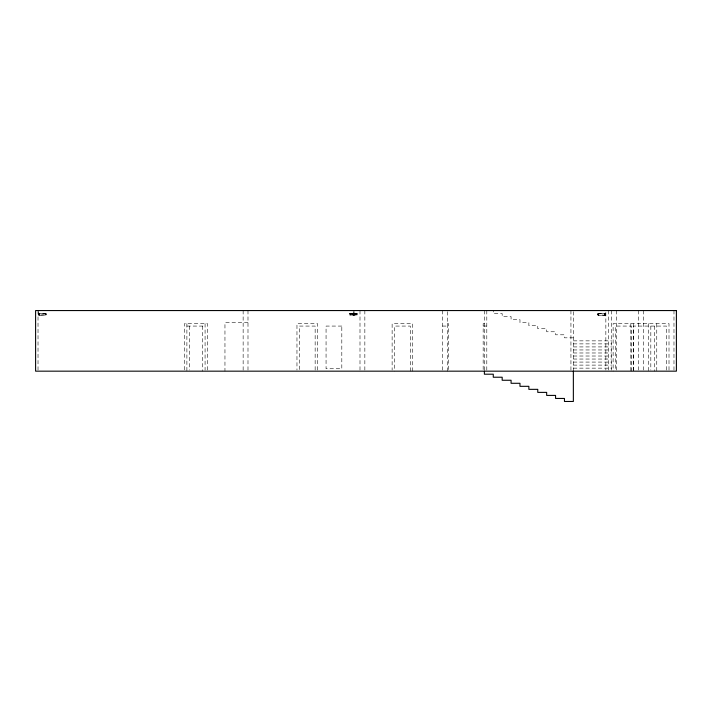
<?xml version="1.0" encoding="UTF-8"?>
<svg xmlns="http://www.w3.org/2000/svg" width="712" height="712" viewBox="0 0 712 712"><rect width="100%" height="100%" fill="white"/><g stroke="black" fill="none" stroke-linecap="round" stroke-linejoin="round"><path stroke-width="0.53" stroke-dasharray="3.56 2.67" d="M39.471 314.686C40.539 313.476 36.535 314.25 39.552 313.903M46.138 314.392L45.31 314.206M350.589 314.081L350.687 314.099M351.069 314.125L350.144 314.125M352.582 314.499L353.099 314.375M352.876 314.499L352.778 314.499M353.286 314.125L352.36 313.876L352.36 314.66L353.286 314.66M354.282 314.375L354.434 314.366M354.843 314.125L353.917 314.125M355.733 314.499L356.205 314.375L355.688 314.499M355.475 313.876L355.475 314.66L356.401 314.66L356.392 313.876L355.466 314.125M597.875 314.446L598.569 314.223L597.742 314.188L597.742 314.829L598.569 314.829M598.569 314.366L598.507 314.989M604.702 314.482C606.66 314.544 603.99 314.918 604.728 314.028M46.138 314.277L45.488 314.499M597.751 314.562L598.4 314.606M39.178 314.375C37.282 314.428 39.845 314.882 39.178 313.947M350.153 314.508L351.078 314.66L351.069 313.876M597.742 314.33L598.569 314.259M39.4 314.045L39.552 314.686L38.279 314.686M38.279 311.473L38.279 315.158L46.164 314.962L46.164 313.627L38.492 313.476L46.147 313.6M357.264 314.962L357.273 313.6L349.387 313.618L349.583 315.087L356.988 315.096L349.387 314.935M349.396 313.6L357.264 313.574M597.724 313.707L605.601 313.707L597.724 313.725L597.893 315.185M43.628 313.707L40.815 313.707M605.503 315.167L597.724 315.033M38.323 314.526L39.552 314.677M350.251 314.517L350.98 314.517L351.034 313.903L350.188 314.001L350.295 314.882M354.015 314.517L354.745 314.019M605.601 314.125L604.435 314.223M38.973 314.535L38.929 313.903M605.601 313.983L604.337 313.983L604.346 314.766L605.565 314.615M350.785 314.037L350.865 314.713M352.938 313.965L353.197 314.517L352.467 314.517L352.707 313.965M350.678 314.375L350.633 315.096M604.515 314.624L605.601 314.775M600.109 313.583L603.215 313.547M45.31 314.108L46.138 314.108M350.34 314.072L350.865 314.072M45.844 314.428C44.892 313.939 45.497 315.496 45.354 314.392M45.31 314.74L46.138 314.731M350.153 314.677L351.078 314.677M352.369 314.677L353.294 314.677M353.917 314.677L354.843 314.677M355.475 314.677L356.401 314.677M597.742 314.811L598.329 314.811M46.164 314.953L38.412 315.078M42.515 315.007L38.03 315.398M353.357 315.131L354.095 315.131M598.036 315.211L605.609 315.247L605.609 312.479M605.85 315.487L602.014 315.096M247.99 322.678L224.956 322.678L224.956 371.166M447.287 323.649L448.498 323.649L448.498 371.166M484.382 323.649L483.163 323.649L483.163 371.166M186.891 326.069L205.074 326.069M442.437 326.069L448.498 326.069M483.163 326.069L486.803 326.069M573.356 337.826L564.456 337.826L564.456 334.8L555.565 334.8L555.565 331.765L546.665 331.765L546.665 328.739L537.765 328.739L537.765 325.704L528.865 325.704L528.865 322.678L519.974 322.678L519.974 319.643L511.074 319.643L511.074 316.618L502.174 316.618L502.174 313.583L493.274 313.583L493.274 310.557M573.356 340.861L611.661 340.861M573.356 343.887L611.661 343.887M573.356 346.922L611.661 346.922M573.356 349.957L611.661 349.957M573.356 352.983L611.661 352.983M573.356 356.018L611.661 356.018M573.356 359.044L611.661 359.044M573.356 362.079L611.661 362.079M573.356 365.105L611.661 365.105M573.356 368.14L611.661 368.14M605.084 314.775L604.96 313.983M355.564 314.019L356.392 314.66L356.392 313.876M350.446 314.037L350.357 315.096M350.5 314.366L350.526 315.096M673.979 310.557L673.979 370.062M669.004 370.062L669.004 323.649L613.121 323.649L613.121 371.166M666.583 370.071L666.583 326.069L633.244 326.069L633.244 371.166M656.758 323.649L656.758 371.166M654.337 326.069L654.337 371.166M650.821 326.069L650.821 370.071M648.401 323.649L648.401 371.166M643.55 310.557L643.55 370.062M638.7 310.557L638.7 370.062M633.724 323.649L633.724 371.166M631.304 371.166L631.304 326.069L615.542 326.069L615.542 370.071M630.823 323.649L630.823 371.166M616.512 310.557L616.512 370.062M611.661 310.557L611.661 370.16M608.271 310.557L608.271 370.062M605.85 312.479L605.85 370.062M605.592 313.983L605.574 314.775M604.443 313.983L604.417 314.775M598.329 314.17L598.463 314.989M598.311 314.508L598.16 314.829M573.356 311.642L573.356 371.166M570.935 310.557L570.935 370.062M486.803 310.557L486.803 371.166M484.382 310.557L484.382 371.166M447.287 311.66L447.287 371.166M442.437 310.557L442.437 370.071M412.738 371.166L412.738 323.649L392.125 323.649L392.125 370.062M410.308 371.166L410.308 326.069L394.546 326.069L394.546 371.166M364.847 310.557L364.847 370.062M359.996 310.557L359.996 370.062M356.383 313.876L356.392 314.651M354.879 313.44L351.906 313.44M354.843 313.876L354.843 314.66L353.917 314.66L353.926 313.876M354.095 311.447L354.095 315.372L353.357 315.372L353.366 311.447M350.153 313.876L350.153 314.66M317.57 370.062L317.57 323.649L296.966 323.649L296.966 370.062M315.149 370.071L315.149 326.069L299.387 326.069L299.387 371.166M247.99 310.557L247.99 370.062M243.139 310.557L243.139 371.166M207.495 370.062L207.495 323.649L184.461 323.649L184.461 371.166M205.074 323.649L205.074 370.071M202.653 326.069L202.653 371.166M189.312 326.069L189.312 370.071M186.891 323.649L186.891 371.166M45.559 314.09L45.568 314.909M38.021 310.557L38.021 370.062M341.813 326.069L326.06 326.069L326.06 368.745L341.813 368.745L341.813 326.069"/><path stroke-width="1.07" d="M573.356 371.166L573.356 401.47L564.456 401.47L564.456 398.444L555.565 398.444L555.565 395.409L546.665 395.409L546.665 392.383L537.765 392.383L537.765 389.348L528.865 389.348L528.865 386.322L519.974 386.322L519.974 383.287L511.074 383.287L511.074 380.261L502.174 380.261L502.174 377.227L493.274 377.227L493.274 374.2L484.382 374.2L484.382 371.166M676.4 310.557L35.6 310.557L35.6 371.166L676.4 371.166L676.4 310.557"/></g></svg>
